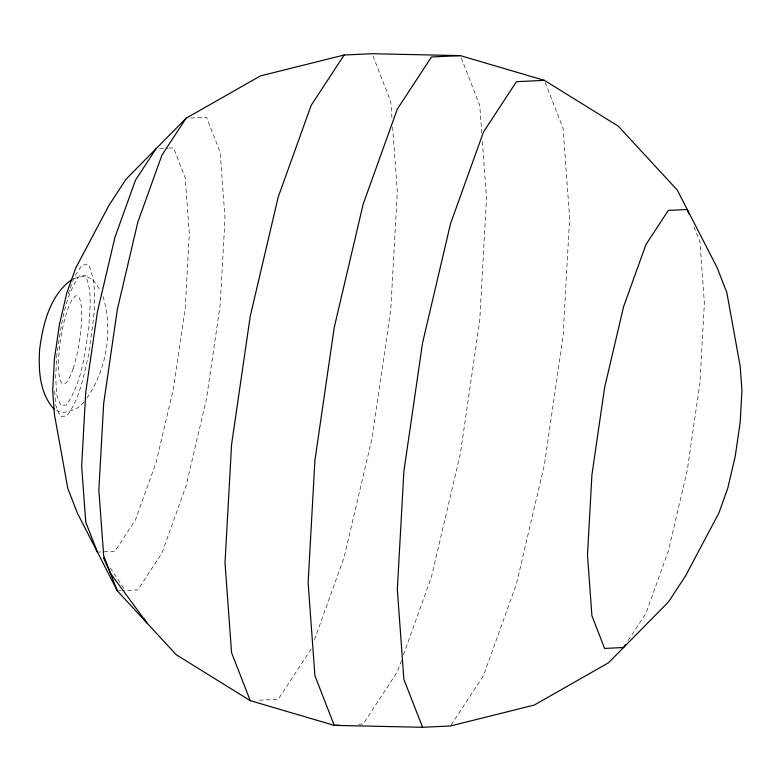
<?xml version="1.0" encoding="UTF-8"?>
<svg xmlns="http://www.w3.org/2000/svg" width="781" height="781" viewBox="0 0 781 781"><rect width="100%" height="100%" fill="white"/><g stroke="black" fill="none" stroke-linecap="round" stroke-linejoin="round"><path stroke-width="0.59" stroke-dasharray="3.9 2.93" d="M68.259 293.793L69.89 289.263M70.29 288.13L74.361 276.816L82.093 265.003L88.643 264.7C100.407 292.846 91.982 325.667 88.643 354.818C83.489 375.817 80.179 398.495 66.629 416.068L60.078 416.371L55.695 405.134L54.67 391.086M314.46 639.795L344.138 557.243L372.088 438.092L390.764 309.676L397.324 191.53L392.54 125.936M401.434 660.443L397.324 671.885L363.185 724.016L355.951 724.358M403.494 654.722L431.454 576.925L460.39 453.576L479.729 320.62L486.514 198.306L482.287 140.307M311.16 648.972L278.192 699.327L257.232 700.303M451.164 724.973L483.478 675.633L516.446 583.895L544.396 464.754L563.081 336.328L569.632 218.192L563.081 128.309L545.265 82.601M628.168 640.488L645.936 613.358L668.302 551.132L687.26 470.299L699.932 383.168L704.384 303.008L699.932 242.032L693.382 225.211M84.036 401.951C78.676 409.019 69.675 412.046 61.064 412.544L53.948 409.059M86.847 398.125C107.231 368.671 113.343 328.899 102.526 294.798M73.99 278.729L77.963 277.382L85.93 276.23L93.046 279.715L100.407 290.688M190.886 118.029L206.535 117.296L220.203 152.393L225.006 218.192L220.203 304.678L206.535 398.691L186.073 485.909L161.94 553.055L137.798 589.919L122.148 590.651M159.578 148.536L167.73 148.156M168.891 148.097L173.548 147.882L185.224 177.834L189.324 233.997L185.224 307.821L173.548 388.059L156.083 462.508L135.484 519.824L114.885 551.288L97.42 552.108M117.335 590.875L120.948 590.709M110.277 568.002L124.482 589.313M461.268 57.882L479.729 105.259L481.76 133.053M372.957 55.939L390.764 101.647L392.003 118.653M56.945 353.881L55.627 377.623L56.945 395.684L60.703 405.319L66.317 405.056C82.269 382.387 84.699 353.402 88.936 326.751C89.405 309.715 92.998 291.264 85.188 275.312L79.564 275.576C63.622 298.254 61.191 327.239 56.945 353.881M73.092 368.612A44.595 9.421 -81.2 0 0 78.266 296.546A44.595 9.421 -81.2 0 0 58.956 354.476A44.595 9.421 -81.2 0 0 73.092 368.612"/><path stroke-width="1.17" d="M156.083 148.702L135.484 180.157L114.885 237.483L97.42 311.922L85.744 392.169L81.654 465.993L85.744 522.157L97.42 552.108M186.073 118.253L161.94 155.116L137.798 222.263L117.335 309.491L103.668 403.494L98.865 489.98L103.668 555.779L117.335 590.875L176.262 654.761L250.242 700.635L334.248 725.373L422.56 727.287L450.51 725.979L534.204 705.087L608.575 662.747L668.546 601.858L685.611 575.792L718.862 513.068L727.697 488.496L735.185 456.563L740.193 422.16L741.95 390.5L740.193 366.416L726.808 292.475L717.143 267.658L677.303 190.125L618.386 126.239L544.396 80.365L460.39 55.627L372.088 53.713L344.138 55.021L260.444 75.913L186.073 118.253L126.102 179.142L109.037 205.208L75.777 267.932L66.941 292.504L59.454 324.437L54.445 358.84L52.688 390.5L54.445 414.584L67.83 488.525L77.495 513.342L117.335 590.875M344.138 55.021L311.16 105.367L278.192 197.105L250.242 316.246L231.566 444.672L225.006 562.808L231.566 652.691L250.242 700.635M625.542 644.51L623.56 647.527L604.601 648.415L591.93 615.887L587.478 554.91L591.93 474.75L604.601 387.63L623.56 306.796L645.936 244.56L668.302 210.392L687.26 209.513L689.018 213.994M72.008 279.403C49.886 295.033 42.848 324.271 39.587 349.781C38.454 370.223 39.489 393.028 53.948 409.059M460.39 55.627L431.454 56.984L397.324 109.115L363.185 204.075L334.248 327.424L314.919 460.38L308.124 582.694L314.919 675.741L334.248 725.373L339.071 725.149M544.396 80.365L516.446 81.673L483.478 132.028L450.51 223.756L422.56 342.908L403.884 471.324L397.324 589.47L403.884 679.353L422.56 727.287M144.094 618.757L146.799 622.818L110.502 573.332L103.512 557.849"/></g></svg>
